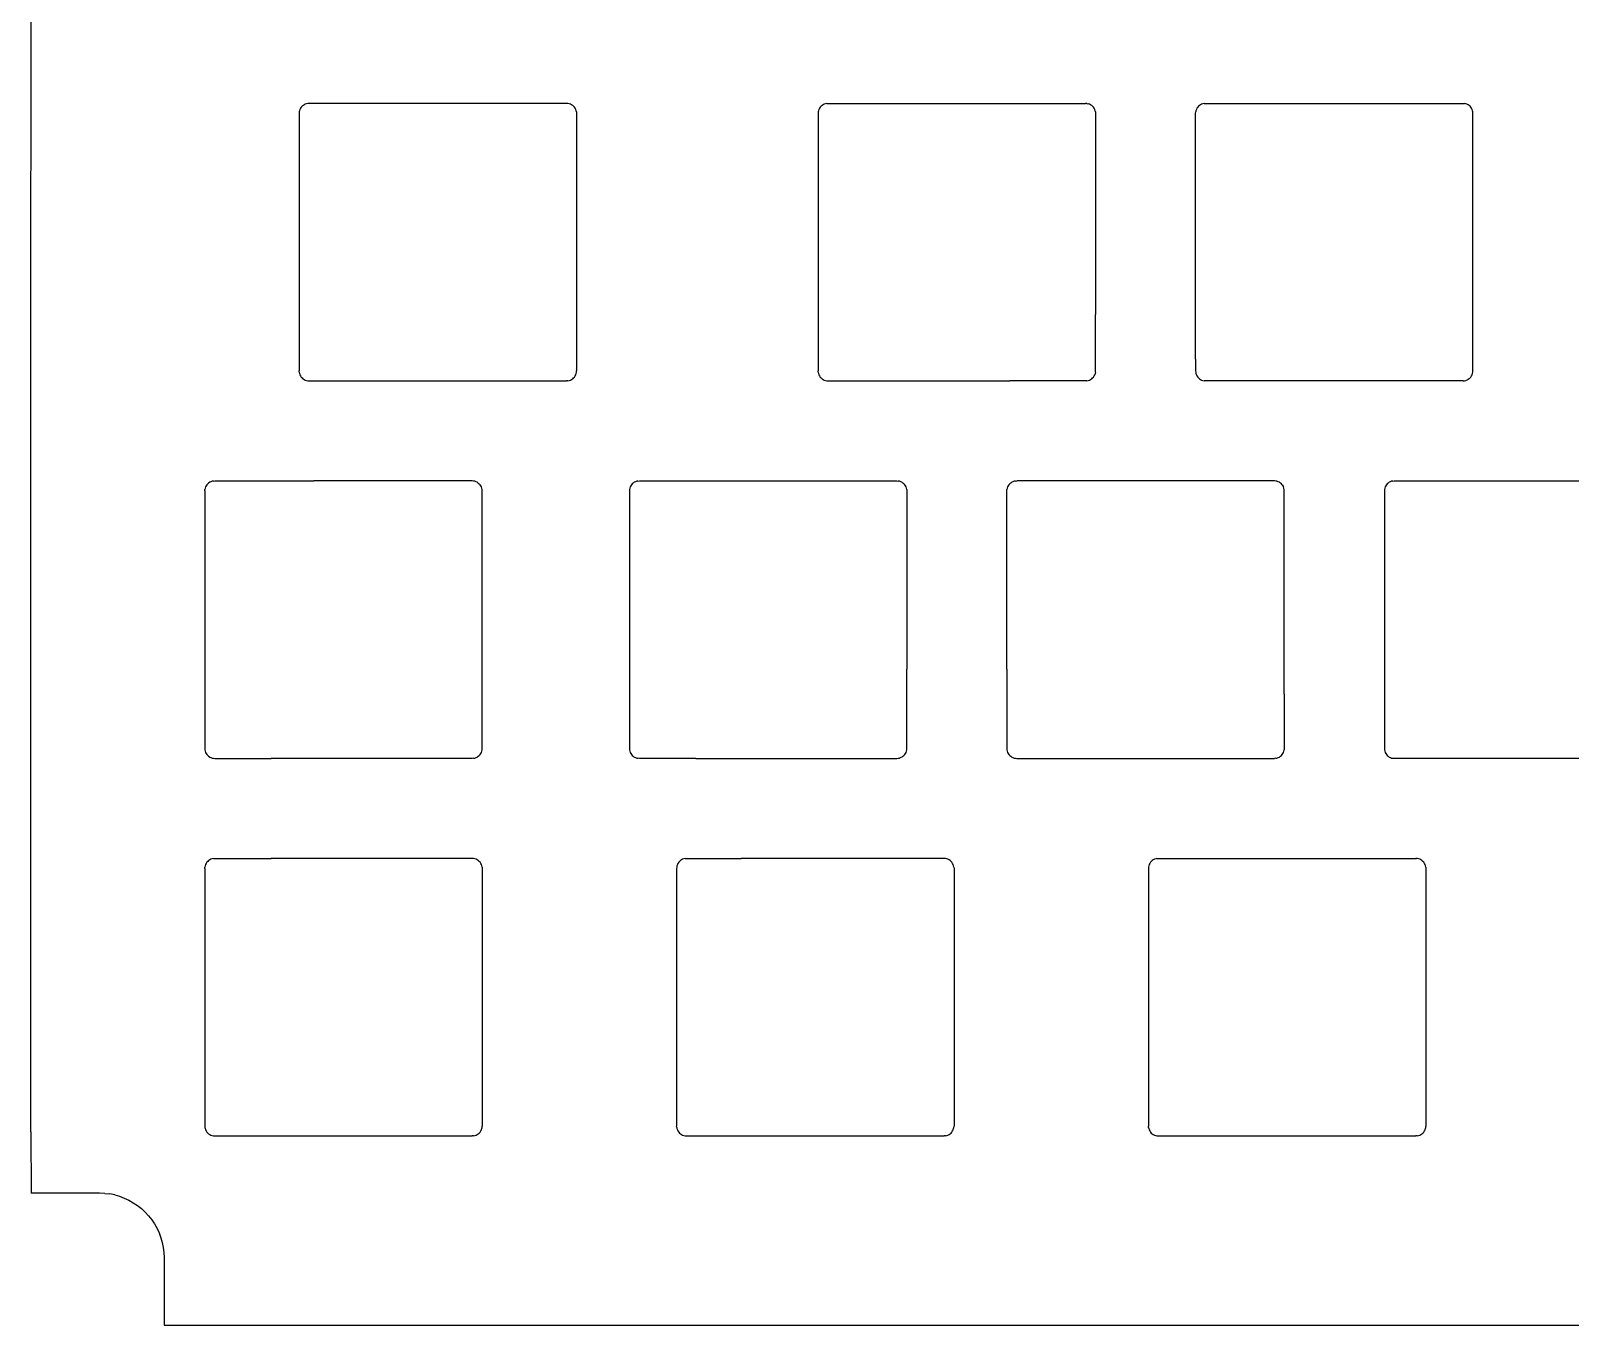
# Model space of a CAD drawing. Extents: x -4 to 149, y -131 to 8.
# Drawn here: x -3.9 to 73.8, y -130.9 to -65.5 of the extents above; entities that cross this region are included whole.
import ezdxf

# ---------------------------------------------------------------- set-up
doc = ezdxf.new("R2010")
doc.units = 0

msp = doc.modelspace()

# ---------------------------------------------------------------- linework, layer by layer
for p, q in [((-3.867, -81.34, 0), (-3.863, -61.642, 0)), ((9.673, -69.632, 0), (9.669, -69.7, 0)), ((9.669, -69.7, 0), (9.669, -82.7, 0)), ((9.687, -69.567, 0), (9.673, -69.632, 0)), ((9.708, -69.505, 0), (9.687, -69.567, 0)), ((9.737, -69.448, 0), (9.708, -69.505, 0)), ((9.773, -69.394, 0), (9.737, -69.448, 0)), ((9.815, -69.346, 0), (9.773, -69.394, 0)), ((9.815, -69.346, 0), (9.863, -69.304, 0)), ((9.863, -69.304, 0), (9.916, -69.268, 0)), ((9.974, -69.239, 0), (9.916, -69.268, 0)), ((10.036, -69.218, 0), (9.974, -69.239, 0)), ((10.101, -69.205, 0), (10.036, -69.218, 0)), ((10.169, -69.2, 0), (10.101, -69.205, 0)), ((12.921, -69.2, 0), (10.169, -69.2, 0)), ((23.169, -69.2, 0), (12.921, -69.2, 0)), ((23.237, -69.205, 0), (23.169, -69.2, 0)), ((23.302, -69.218, 0), (23.237, -69.205, 0)), ((23.363, -69.239, 0), (23.302, -69.218, 0)), ((23.421, -69.268, 0), (23.363, -69.239, 0)), ((23.474, -69.304, 0), (23.421, -69.268, 0)), ((23.522, -69.346, 0), (23.474, -69.304, 0)), ((23.565, -69.394, 0), (23.522, -69.346, 0)), ((23.6, -69.448, 0), (23.565, -69.394, 0)), ((23.629, -69.505, 0), (23.6, -69.448, 0)), ((23.651, -69.567, 0), (23.629, -69.505, 0)), ((23.664, -69.632, 0), (23.651, -69.567, 0)), ((23.664, -69.632, 0), (23.669, -69.7, 0)), ((23.669, -69.7, 0), (23.669, -82.7, 0)), ((35.867, -69.632, 0), (35.862, -69.7, 0)), ((35.862, -69.7, 0), (35.862, -82.7, 0)), ((35.88, -69.567, 0), (35.867, -69.632, 0)), ((35.902, -69.505, 0), (35.88, -69.567, 0)), ((35.931, -69.448, 0), (35.902, -69.505, 0)), ((35.967, -69.394, 0), (35.931, -69.448, 0)), ((36.009, -69.346, 0), (35.967, -69.394, 0)), ((36.057, -69.304, 0), (36.009, -69.346, 0)), ((36.11, -69.268, 0), (36.057, -69.304, 0)), ((36.168, -69.239, 0), (36.11, -69.268, 0)), ((36.23, -69.218, 0), (36.168, -69.239, 0)), ((36.295, -69.205, 0), (36.23, -69.218, 0)), ((36.295, -69.205, 0), (36.362, -69.2, 0)), ((36.362, -69.2, 0), (49.362, -69.2, 0)), ((49.43, -69.205, 0), (49.362, -69.2, 0)), ((49.43, -69.205, 0), (49.481, -69.215, 0)), ((49.481, -69.215, 0), (49.492, -69.217, 0)), ((49.495, -69.218, 0), (49.492, -69.217, 0)), ((49.557, -69.239, 0), (49.495, -69.218, 0)), ((49.615, -69.268, 0), (49.557, -69.239, 0)), ((49.668, -69.304, 0), (49.615, -69.268, 0)), ((49.716, -69.346, 0), (49.668, -69.304, 0)), ((49.758, -69.394, 0), (49.716, -69.346, 0)), ((49.794, -69.448, 0), (49.758, -69.394, 0)), ((49.823, -69.505, 0), (49.794, -69.448, 0)), ((49.845, -69.567, 0), (49.823, -69.505, 0)), ((49.858, -69.632, 0), (49.845, -69.567, 0)), ((49.858, -69.632, 0), (49.862, -69.7, 0)), ((49.862, -69.7, 0), (49.862, -79.853, 0)), ((54.912, -69.7, 0), (54.917, -69.632, 0)), ((54.912, -79.853, 0), (54.912, -69.7, 0)), ((54.93, -69.567, 0), (54.917, -69.632, 0)), ((54.952, -69.505, 0), (54.93, -69.567, 0)), ((54.981, -69.448, 0), (54.952, -69.505, 0)), ((55.017, -69.394, 0), (54.981, -69.448, 0)), ((55.059, -69.346, 0), (55.017, -69.394, 0)), ((55.107, -69.304, 0), (55.059, -69.346, 0)), ((55.16, -69.268, 0), (55.107, -69.304, 0)), ((55.218, -69.239, 0), (55.16, -69.268, 0)), ((55.28, -69.218, 0), (55.218, -69.239, 0)), ((55.345, -69.205, 0), (55.28, -69.218, 0)), ((55.345, -69.205, 0), (55.412, -69.2, 0)), ((55.412, -69.2, 0), (68.412, -69.2, 0)), ((68.412, -69.2, 0), (68.48, -69.205, 0)), ((68.545, -69.218, 0), (68.48, -69.205, 0)), ((68.607, -69.239, 0), (68.545, -69.218, 0)), ((68.665, -69.268, 0), (68.607, -69.239, 0)), ((68.718, -69.304, 0), (68.665, -69.268, 0)), ((68.766, -69.346, 0), (68.718, -69.304, 0)), ((68.808, -69.394, 0), (68.766, -69.346, 0)), ((68.844, -69.448, 0), (68.808, -69.394, 0)), ((68.873, -69.505, 0), (68.844, -69.448, 0)), ((68.895, -69.567, 0), (68.873, -69.505, 0)), ((68.908, -69.632, 0), (68.895, -69.567, 0)), ((68.912, -69.7, 0), (68.908, -69.632, 0)), ((68.912, -77.703, 0), (68.912, -69.7, 0)), ((68.912, -79.853, 0), (68.912, -77.703, 0)), ((49.862, -82.097, 0), (49.862, -79.853, 0)), ((54.912, -82.097, 0), (54.912, -79.853, 0)), ((68.912, -82.7, 0), (68.912, -79.853, 0)), ((-3.871, -100.24, 0), (-3.867, -81.34, 0)), ((49.862, -82.7, 0), (49.862, -82.097, 0)), ((54.912, -82.097, 0), (54.912, -82.7, 0)), ((9.673, -82.768, 0), (9.669, -82.7, 0)), ((9.673, -82.768, 0), (9.687, -82.833, 0)), ((9.687, -82.833, 0), (9.708, -82.895, 0)), ((9.708, -82.895, 0), (9.737, -82.952, 0)), ((9.737, -82.952, 0), (9.773, -83.006, 0)), ((9.773, -83.006, 0), (9.815, -83.054, 0)), ((9.815, -83.054, 0), (9.863, -83.096, 0)), ((9.863, -83.096, 0), (9.916, -83.132, 0)), ((9.916, -83.132, 0), (9.974, -83.161, 0)), ((23.363, -83.161, 0), (23.421, -83.132, 0)), ((23.421, -83.132, 0), (23.474, -83.096, 0)), ((23.474, -83.096, 0), (23.522, -83.054, 0)), ((23.522, -83.054, 0), (23.565, -83.006, 0)), ((23.565, -83.006, 0), (23.6, -82.952, 0)), ((23.6, -82.952, 0), (23.629, -82.895, 0)), ((23.629, -82.895, 0), (23.651, -82.833, 0)), ((23.651, -82.833, 0), (23.664, -82.768, 0)), ((23.664, -82.768, 0), (23.669, -82.7, 0)), ((35.867, -82.768, 0), (35.862, -82.7, 0)), ((35.867, -82.768, 0), (35.88, -82.833, 0)), ((35.88, -82.833, 0), (35.902, -82.895, 0)), ((35.902, -82.895, 0), (35.931, -82.952, 0)), ((35.931, -82.952, 0), (35.967, -83.006, 0)), ((35.967, -83.006, 0), (36.009, -83.054, 0)), ((36.009, -83.054, 0), (36.057, -83.096, 0)), ((36.057, -83.096, 0), (36.11, -83.132, 0)), ((36.11, -83.132, 0), (36.168, -83.161, 0)), ((49.557, -83.161, 0), (49.615, -83.132, 0)), ((49.615, -83.132, 0), (49.668, -83.096, 0)), ((49.668, -83.096, 0), (49.716, -83.054, 0)), ((49.716, -83.054, 0), (49.758, -83.006, 0)), ((49.758, -83.006, 0), (49.794, -82.952, 0)), ((49.794, -82.952, 0), (49.823, -82.895, 0)), ((49.845, -82.833, 0), (49.823, -82.895, 0)), ((49.858, -82.768, 0), (49.845, -82.833, 0)), ((49.858, -82.768, 0), (49.862, -82.7, 0)), ((54.912, -82.7, 0), (54.917, -82.768, 0)), ((54.917, -82.768, 0), (54.93, -82.833, 0)), ((54.93, -82.833, 0), (54.952, -82.895, 0)), ((54.952, -82.895, 0), (54.981, -82.952, 0)), ((54.981, -82.952, 0), (55.017, -83.006, 0)), ((55.017, -83.006, 0), (55.059, -83.054, 0)), ((55.059, -83.054, 0), (55.107, -83.096, 0)), ((55.107, -83.096, 0), (55.16, -83.132, 0)), ((55.16, -83.132, 0), (55.218, -83.161, 0)), ((68.665, -83.132, 0), (68.607, -83.161, 0)), ((68.718, -83.096, 0), (68.665, -83.132, 0)), ((68.718, -83.096, 0), (68.766, -83.054, 0)), ((68.766, -83.054, 0), (68.808, -83.006, 0)), ((68.808, -83.006, 0), (68.844, -82.952, 0)), ((68.844, -82.952, 0), (68.873, -82.895, 0)), ((68.873, -82.895, 0), (68.895, -82.833, 0)), ((68.895, -82.833, 0), (68.908, -82.768, 0)), ((68.908, -82.768, 0), (68.912, -82.7, 0)), ((9.974, -83.161, 0), (10.036, -83.182, 0)), ((10.036, -83.182, 0), (10.101, -83.195, 0)), ((10.101, -83.195, 0), (10.169, -83.2, 0)), ((10.169, -83.2, 0), (23.169, -83.2, 0)), ((23.237, -83.195, 0), (23.169, -83.2, 0)), ((23.237, -83.195, 0), (23.302, -83.182, 0)), ((23.302, -83.182, 0), (23.363, -83.161, 0)), ((36.168, -83.161, 0), (36.23, -83.182, 0)), ((36.23, -83.182, 0), (36.295, -83.195, 0)), ((36.295, -83.195, 0), (36.362, -83.2, 0)), ((36.362, -83.2, 0), (45.542, -83.2, 0)), ((49.362, -83.2, 0), (45.542, -83.2, 0)), ((49.43, -83.195, 0), (49.362, -83.2, 0)), ((49.43, -83.195, 0), (49.495, -83.182, 0)), ((49.495, -83.182, 0), (49.557, -83.161, 0)), ((55.218, -83.161, 0), (55.28, -83.182, 0)), ((55.28, -83.182, 0), (55.345, -83.195, 0)), ((55.412, -83.2, 0), (55.345, -83.195, 0)), ((68.412, -83.2, 0), (55.412, -83.2, 0)), ((68.412, -83.2, 0), (68.48, -83.195, 0)), ((68.48, -83.195, 0), (68.545, -83.182, 0)), ((68.545, -83.182, 0), (68.607, -83.161, 0)), ((4.946, -88.555, 0), (4.924, -88.617, 0)), ((4.975, -88.498, 0), (4.946, -88.555, 0)), ((5.01, -88.444, 0), (4.975, -88.498, 0)), ((5.053, -88.396, 0), (5.01, -88.444, 0)), ((5.101, -88.354, 0), (5.053, -88.396, 0)), ((5.154, -88.318, 0), (5.101, -88.354, 0)), ((5.212, -88.289, 0), (5.154, -88.318, 0)), ((5.273, -88.268, 0), (5.212, -88.289, 0)), ((5.338, -88.255, 0), (5.273, -88.268, 0)), ((5.338, -88.255, 0), (5.406, -88.25, 0)), ((5.406, -88.25, 0), (8.253, -88.25, 0)), ((8.253, -88.25, 0), (10.403, -88.25, 0)), ((18.406, -88.25, 0), (10.403, -88.25, 0)), ((18.474, -88.255, 0), (18.406, -88.25, 0)), ((18.539, -88.268, 0), (18.474, -88.255, 0)), ((18.601, -88.289, 0), (18.539, -88.268, 0)), ((18.659, -88.318, 0), (18.601, -88.289, 0)), ((18.712, -88.354, 0), (18.659, -88.318, 0)), ((18.712, -88.354, 0), (18.76, -88.396, 0)), ((18.76, -88.396, 0), (18.802, -88.444, 0)), ((18.838, -88.498, 0), (18.802, -88.444, 0)), ((18.867, -88.555, 0), (18.838, -88.498, 0)), ((18.888, -88.617, 0), (18.867, -88.555, 0)), ((26.377, -88.555, 0), (26.355, -88.617, 0)), ((26.406, -88.498, 0), (26.377, -88.555, 0)), ((26.442, -88.444, 0), (26.406, -88.498, 0)), ((26.484, -88.396, 0), (26.442, -88.444, 0)), ((26.532, -88.354, 0), (26.484, -88.396, 0)), ((26.585, -88.318, 0), (26.532, -88.354, 0)), ((26.643, -88.289, 0), (26.585, -88.318, 0)), ((26.705, -88.268, 0), (26.643, -88.289, 0)), ((26.77, -88.255, 0), (26.705, -88.268, 0)), ((26.77, -88.255, 0), (26.838, -88.25, 0)), ((26.838, -88.25, 0), (39.838, -88.25, 0)), ((39.838, -88.25, 0), (39.905, -88.255, 0)), ((39.97, -88.268, 0), (39.905, -88.255, 0)), ((40.032, -88.289, 0), (39.97, -88.268, 0)), ((40.09, -88.318, 0), (40.032, -88.289, 0)), ((40.143, -88.354, 0), (40.09, -88.318, 0)), ((40.191, -88.396, 0), (40.143, -88.354, 0)), ((40.233, -88.444, 0), (40.191, -88.396, 0)), ((40.269, -88.498, 0), (40.233, -88.444, 0)), ((40.298, -88.555, 0), (40.269, -88.498, 0)), ((40.32, -88.617, 0), (40.298, -88.555, 0)), ((45.427, -88.555, 0), (45.405, -88.617, 0)), ((45.456, -88.498, 0), (45.427, -88.555, 0)), ((45.492, -88.444, 0), (45.456, -88.498, 0)), ((45.534, -88.396, 0), (45.492, -88.444, 0)), ((45.582, -88.354, 0), (45.534, -88.396, 0)), ((45.635, -88.318, 0), (45.582, -88.354, 0)), ((45.693, -88.289, 0), (45.635, -88.318, 0)), ((45.755, -88.268, 0), (45.693, -88.289, 0)), ((45.82, -88.255, 0), (45.755, -88.268, 0)), ((45.82, -88.255, 0), (45.888, -88.25, 0)), ((58.888, -88.25, 0), (45.888, -88.25, 0)), ((58.955, -88.255, 0), (58.888, -88.25, 0)), ((59.02, -88.268, 0), (58.955, -88.255, 0)), ((59.082, -88.289, 0), (59.02, -88.268, 0)), ((59.14, -88.318, 0), (59.082, -88.289, 0)), ((59.193, -88.354, 0), (59.14, -88.318, 0)), ((59.241, -88.396, 0), (59.193, -88.354, 0)), ((59.283, -88.444, 0), (59.241, -88.396, 0)), ((59.283, -88.444, 0), (59.319, -88.498, 0)), ((59.319, -88.498, 0), (59.348, -88.555, 0)), ((59.37, -88.617, 0), (59.348, -88.555, 0)), ((64.477, -88.555, 0), (64.455, -88.617, 0)), ((64.506, -88.498, 0), (64.477, -88.555, 0)), ((64.542, -88.444, 0), (64.506, -88.498, 0)), ((64.584, -88.396, 0), (64.542, -88.444, 0)), ((64.632, -88.354, 0), (64.584, -88.396, 0)), ((64.685, -88.318, 0), (64.632, -88.354, 0)), ((64.743, -88.289, 0), (64.685, -88.318, 0)), ((64.805, -88.268, 0), (64.743, -88.289, 0)), ((64.87, -88.255, 0), (64.805, -88.268, 0)), ((64.87, -88.255, 0), (64.938, -88.25, 0)), ((64.938, -88.25, 0), (77.938, -88.25, 0)), ((4.906, -88.75, 0), (4.911, -88.682, 0)), ((4.906, -88.75, 0), (4.906, -101.75, 0)), ((4.924, -88.617, 0), (4.911, -88.682, 0)), ((18.902, -88.682, 0), (18.888, -88.617, 0)), ((18.906, -88.75, 0), (18.902, -88.682, 0)), ((18.906, -101.75, 0), (18.906, -88.75, 0)), ((26.342, -88.682, 0), (26.338, -88.75, 0)), ((26.338, -88.75, 0), (26.338, -101.75, 0)), ((26.355, -88.617, 0), (26.342, -88.682, 0)), ((40.333, -88.682, 0), (40.32, -88.617, 0)), ((40.333, -88.682, 0), (40.338, -88.75, 0)), ((40.338, -88.75, 0), (40.338, -97.748, 0)), ((45.388, -88.75, 0), (45.392, -88.682, 0)), ((45.388, -97.748, 0), (45.388, -88.75, 0)), ((45.405, -88.617, 0), (45.392, -88.682, 0)), ((59.383, -88.682, 0), (59.37, -88.617, 0)), ((59.388, -88.75, 0), (59.383, -88.682, 0)), ((59.388, -98.997, 0), (59.388, -88.75, 0)), ((64.442, -88.682, 0), (64.438, -88.75, 0)), ((64.438, -88.75, 0), (64.438, -98.997, 0)), ((64.455, -88.617, 0), (64.442, -88.682, 0)), ((40.338, -101.75, 0), (40.338, -97.748, 0)), ((45.388, -97.748, 0), (45.388, -101.75, 0)), ((59.388, -98.997, 0), (59.388, -101.75, 0)), ((64.438, -98.997, 0), (64.438, -101.75, 0)), ((-3.875, -119.44, 0), (-3.871, -100.24, 0)), ((4.906, -101.75, 0), (4.911, -101.818, 0)), ((18.902, -101.818, 0), (18.906, -101.75, 0)), ((26.338, -101.75, 0), (26.342, -101.818, 0)), ((40.333, -101.818, 0), (40.338, -101.75, 0)), ((45.388, -101.75, 0), (45.392, -101.818, 0)), ((59.388, -101.75, 0), (59.383, -101.818, 0)), ((64.438, -101.75, 0), (64.442, -101.818, 0)), ((4.911, -101.818, 0), (4.924, -101.883, 0)), ((4.924, -101.883, 0), (4.946, -101.945, 0)), ((4.946, -101.945, 0), (4.975, -102.002, 0)), ((4.975, -102.002, 0), (5.01, -102.056, 0)), ((5.01, -102.056, 0), (5.053, -102.104, 0)), ((5.053, -102.104, 0), (5.101, -102.146, 0)), ((5.101, -102.146, 0), (5.154, -102.182, 0)), ((5.154, -102.182, 0), (5.212, -102.211, 0)), ((5.212, -102.211, 0), (5.273, -102.232, 0)), ((5.273, -102.232, 0), (5.338, -102.245, 0)), ((5.338, -102.245, 0), (5.406, -102.25, 0)), ((5.406, -102.25, 0), (8.253, -102.25, 0)), ((18.406, -102.25, 0), (8.253, -102.25, 0)), ((18.474, -102.245, 0), (18.406, -102.25, 0)), ((18.474, -102.245, 0), (18.539, -102.232, 0)), ((18.539, -102.232, 0), (18.601, -102.211, 0)), ((18.601, -102.211, 0), (18.659, -102.182, 0)), ((18.659, -102.182, 0), (18.712, -102.146, 0)), ((18.712, -102.146, 0), (18.76, -102.104, 0)), ((18.76, -102.104, 0), (18.802, -102.056, 0)), ((18.802, -102.056, 0), (18.838, -102.002, 0)), ((18.838, -102.002, 0), (18.867, -101.945, 0)), ((18.867, -101.945, 0), (18.888, -101.883, 0)), ((18.888, -101.883, 0), (18.902, -101.818, 0)), ((26.342, -101.818, 0), (26.355, -101.883, 0)), ((26.355, -101.883, 0), (26.377, -101.945, 0)), ((26.377, -101.945, 0), (26.406, -102.002, 0)), ((26.406, -102.002, 0), (26.442, -102.056, 0)), ((26.442, -102.056, 0), (26.484, -102.104, 0)), ((26.484, -102.104, 0), (26.532, -102.146, 0)), ((26.532, -102.146, 0), (26.585, -102.182, 0)), ((26.585, -102.182, 0), (26.643, -102.211, 0)), ((26.643, -102.211, 0), (26.705, -102.232, 0)), ((26.705, -102.232, 0), (26.77, -102.245, 0)), ((26.838, -102.25, 0), (26.77, -102.245, 0)), ((29.684, -102.25, 0), (26.838, -102.25, 0)), ((29.684, -102.25, 0), (30.346, -102.25, 0)), ((30.346, -102.25, 0), (31.834, -102.25, 0)), ((31.834, -102.25, 0), (39.838, -102.25, 0)), ((39.838, -102.25, 0), (39.905, -102.245, 0)), ((39.905, -102.245, 0), (39.97, -102.232, 0)), ((40.032, -102.211, 0), (39.97, -102.232, 0)), ((40.09, -102.182, 0), (40.032, -102.211, 0)), ((40.09, -102.182, 0), (40.143, -102.146, 0)), ((40.143, -102.146, 0), (40.191, -102.104, 0)), ((40.191, -102.104, 0), (40.233, -102.056, 0)), ((40.233, -102.056, 0), (40.269, -102.002, 0)), ((40.269, -102.002, 0), (40.298, -101.945, 0)), ((40.298, -101.945, 0), (40.32, -101.883, 0)), ((40.32, -101.883, 0), (40.333, -101.818, 0)), ((45.392, -101.818, 0), (45.405, -101.883, 0)), ((45.405, -101.883, 0), (45.427, -101.945, 0)), ((45.427, -101.945, 0), (45.456, -102.002, 0)), ((45.456, -102.002, 0), (45.492, -102.056, 0)), ((45.492, -102.056, 0), (45.534, -102.104, 0)), ((45.534, -102.104, 0), (45.582, -102.146, 0)), ((45.582, -102.146, 0), (45.635, -102.182, 0)), ((45.635, -102.182, 0), (45.693, -102.211, 0)), ((45.693, -102.211, 0), (45.755, -102.232, 0)), ((45.755, -102.232, 0), (45.82, -102.245, 0)), ((45.82, -102.245, 0), (45.888, -102.25, 0)), ((45.888, -102.25, 0), (58.888, -102.25, 0)), ((58.955, -102.245, 0), (58.888, -102.25, 0)), ((58.955, -102.245, 0), (59.02, -102.232, 0)), ((59.02, -102.232, 0), (59.082, -102.211, 0)), ((59.082, -102.211, 0), (59.14, -102.182, 0)), ((59.14, -102.182, 0), (59.193, -102.146, 0)), ((59.193, -102.146, 0), (59.241, -102.104, 0)), ((59.241, -102.104, 0), (59.283, -102.056, 0)), ((59.283, -102.056, 0), (59.319, -102.002, 0)), ((59.319, -102.002, 0), (59.348, -101.945, 0)), ((59.348, -101.945, 0), (59.37, -101.883, 0)), ((59.37, -101.883, 0), (59.383, -101.818, 0)), ((64.442, -101.818, 0), (64.455, -101.883, 0)), ((64.455, -101.883, 0), (64.477, -101.945, 0)), ((64.477, -101.945, 0), (64.506, -102.002, 0)), ((64.506, -102.002, 0), (64.542, -102.056, 0)), ((64.542, -102.056, 0), (64.584, -102.104, 0)), ((64.584, -102.104, 0), (64.632, -102.146, 0)), ((64.632, -102.146, 0), (64.685, -102.182, 0)), ((64.685, -102.182, 0), (64.743, -102.211, 0)), ((64.743, -102.211, 0), (64.805, -102.232, 0)), ((64.805, -102.232, 0), (64.87, -102.245, 0)), ((64.87, -102.245, 0), (64.885, -102.246, 0)), ((64.885, -102.246, 0), (64.896, -102.247, 0)), ((64.896, -102.247, 0), (64.909, -102.248, 0)), ((64.938, -102.25, 0), (64.909, -102.248, 0)), ((77.938, -102.25, 0), (64.938, -102.25, 0)), ((4.906, -107.8, 0), (4.911, -107.732, 0)), ((4.906, -107.8, 0), (4.906, -120.8, 0)), ((4.924, -107.667, 0), (4.911, -107.732, 0)), ((4.946, -107.605, 0), (4.924, -107.667, 0)), ((4.975, -107.548, 0), (4.946, -107.605, 0)), ((5.01, -107.494, 0), (4.975, -107.548, 0)), ((5.053, -107.446, 0), (5.01, -107.494, 0)), ((5.101, -107.404, 0), (5.053, -107.446, 0)), ((5.154, -107.368, 0), (5.101, -107.404, 0)), ((5.212, -107.339, 0), (5.154, -107.368, 0)), ((5.273, -107.318, 0), (5.212, -107.339, 0)), ((5.338, -107.305, 0), (5.273, -107.318, 0)), ((5.338, -107.305, 0), (5.406, -107.3, 0)), ((5.406, -107.3, 0), (8.253, -107.3, 0)), ((18.406, -107.3, 0), (8.253, -107.3, 0)), ((18.474, -107.305, 0), (18.406, -107.3, 0)), ((18.539, -107.318, 0), (18.474, -107.305, 0)), ((18.601, -107.339, 0), (18.539, -107.318, 0)), ((18.659, -107.368, 0), (18.601, -107.339, 0)), ((18.712, -107.404, 0), (18.659, -107.368, 0)), ((18.76, -107.446, 0), (18.712, -107.404, 0)), ((18.802, -107.494, 0), (18.76, -107.446, 0)), ((18.838, -107.548, 0), (18.802, -107.494, 0)), ((18.867, -107.605, 0), (18.838, -107.548, 0)), ((18.888, -107.667, 0), (18.867, -107.605, 0)), ((18.902, -107.732, 0), (18.888, -107.667, 0)), ((18.902, -107.732, 0), (18.906, -107.8, 0)), ((18.906, -107.8, 0), (18.906, -120.8, 0)), ((28.723, -107.732, 0), (28.719, -107.8, 0)), ((28.719, -107.8, 0), (28.719, -120.8, 0)), ((28.737, -107.667, 0), (28.723, -107.732, 0)), ((28.758, -107.605, 0), (28.737, -107.667, 0)), ((28.787, -107.548, 0), (28.758, -107.605, 0)), ((28.823, -107.494, 0), (28.787, -107.548, 0)), ((28.865, -107.446, 0), (28.823, -107.494, 0)), ((28.913, -107.404, 0), (28.865, -107.446, 0)), ((28.966, -107.368, 0), (28.913, -107.404, 0)), ((29.024, -107.339, 0), (28.966, -107.368, 0)), ((29.086, -107.318, 0), (29.024, -107.339, 0)), ((29.151, -107.305, 0), (29.086, -107.318, 0)), ((29.151, -107.305, 0), (29.219, -107.3, 0)), ((29.219, -107.3, 0), (30.066, -107.3, 0)), ((30.066, -107.3, 0), (31.971, -107.3, 0)), ((42.219, -107.3, 0), (31.971, -107.3, 0)), ((42.287, -107.305, 0), (42.219, -107.3, 0)), ((42.352, -107.318, 0), (42.287, -107.305, 0)), ((42.413, -107.339, 0), (42.352, -107.318, 0)), ((42.471, -107.368, 0), (42.413, -107.339, 0)), ((42.524, -107.404, 0), (42.471, -107.368, 0)), ((42.572, -107.446, 0), (42.524, -107.404, 0)), ((42.615, -107.494, 0), (42.572, -107.446, 0)), ((42.65, -107.548, 0), (42.615, -107.494, 0)), ((42.679, -107.605, 0), (42.65, -107.548, 0)), ((42.701, -107.667, 0), (42.679, -107.605, 0)), ((42.714, -107.732, 0), (42.701, -107.667, 0)), ((42.714, -107.732, 0), (42.719, -107.8, 0)), ((42.719, -107.8, 0), (42.719, -120.8, 0)), ((52.536, -107.732, 0), (52.531, -107.8, 0)), ((52.531, -107.8, 0), (52.531, -120.8, 0)), ((52.549, -107.667, 0), (52.536, -107.732, 0)), ((52.571, -107.605, 0), (52.549, -107.667, 0)), ((52.6, -107.548, 0), (52.571, -107.605, 0)), ((52.635, -107.494, 0), (52.6, -107.548, 0)), ((52.678, -107.446, 0), (52.635, -107.494, 0)), ((52.726, -107.404, 0), (52.678, -107.446, 0)), ((52.779, -107.368, 0), (52.726, -107.404, 0)), ((52.837, -107.339, 0), (52.779, -107.368, 0)), ((52.898, -107.318, 0), (52.837, -107.339, 0)), ((52.963, -107.305, 0), (52.898, -107.318, 0)), ((52.963, -107.305, 0), (53.031, -107.3, 0)), ((53.031, -107.3, 0), (66.031, -107.3, 0)), ((66.06, -107.302, 0), (66.031, -107.3, 0)), ((66.06, -107.302, 0), (66.073, -107.303, 0)), ((66.073, -107.303, 0), (66.084, -107.304, 0)), ((66.099, -107.305, 0), (66.084, -107.304, 0)), ((66.164, -107.318, 0), (66.099, -107.305, 0)), ((66.226, -107.339, 0), (66.164, -107.318, 0)), ((66.284, -107.368, 0), (66.226, -107.339, 0)), ((66.337, -107.404, 0), (66.284, -107.368, 0)), ((66.385, -107.446, 0), (66.337, -107.404, 0)), ((66.427, -107.494, 0), (66.385, -107.446, 0)), ((66.463, -107.548, 0), (66.427, -107.494, 0)), ((66.492, -107.605, 0), (66.463, -107.548, 0)), ((66.513, -107.667, 0), (66.492, -107.605, 0)), ((66.527, -107.732, 0), (66.513, -107.667, 0)), ((66.527, -107.732, 0), (66.531, -107.8, 0)), ((66.531, -107.8, 0), (66.531, -120.8, 0)), ((-3.875, -121.099, 0), (-3.875, -119.44, 0)), ((-3.875, -121.099, 0), (-3.849, -124.19, 0)), ((4.906, -120.8, 0), (4.911, -120.868, 0)), ((4.911, -120.868, 0), (4.924, -120.933, 0)), ((4.924, -120.933, 0), (4.946, -120.995, 0)), ((4.946, -120.995, 0), (4.975, -121.052, 0)), ((4.975, -121.052, 0), (5.01, -121.106, 0)), ((5.01, -121.106, 0), (5.053, -121.154, 0)), ((5.053, -121.154, 0), (5.063, -121.163, 0)), ((5.063, -121.163, 0), (5.101, -121.196, 0)), ((5.101, -121.196, 0), (5.154, -121.232, 0)), ((18.659, -121.232, 0), (18.712, -121.196, 0)), ((18.712, -121.196, 0), (18.76, -121.154, 0)), ((18.76, -121.154, 0), (18.802, -121.106, 0)), ((18.802, -121.106, 0), (18.838, -121.052, 0)), ((18.838, -121.052, 0), (18.867, -120.995, 0)), ((18.867, -120.995, 0), (18.888, -120.933, 0)), ((18.888, -120.933, 0), (18.902, -120.868, 0)), ((18.902, -120.868, 0), (18.906, -120.8, 0)), ((28.723, -120.868, 0), (28.719, -120.8, 0)), ((28.723, -120.868, 0), (28.737, -120.933, 0)), ((28.737, -120.933, 0), (28.758, -120.995, 0)), ((28.758, -120.995, 0), (28.787, -121.052, 0)), ((28.787, -121.052, 0), (28.823, -121.106, 0)), ((28.823, -121.106, 0), (28.865, -121.154, 0)), ((28.865, -121.154, 0), (28.913, -121.196, 0)), ((28.913, -121.196, 0), (28.966, -121.232, 0)), ((42.471, -121.232, 0), (42.524, -121.196, 0)), ((42.524, -121.196, 0), (42.572, -121.154, 0)), ((42.572, -121.154, 0), (42.615, -121.106, 0)), ((42.615, -121.106, 0), (42.65, -121.052, 0)), ((42.65, -121.052, 0), (42.679, -120.995, 0)), ((42.679, -120.995, 0), (42.701, -120.933, 0)), ((42.701, -120.933, 0), (42.714, -120.868, 0)), ((42.714, -120.868, 0), (42.719, -120.8, 0)), ((52.536, -120.868, 0), (52.531, -120.8, 0)), ((52.536, -120.868, 0), (52.549, -120.933, 0)), ((52.549, -120.933, 0), (52.571, -120.995, 0)), ((52.571, -120.995, 0), (52.6, -121.052, 0)), ((52.6, -121.052, 0), (52.635, -121.106, 0)), ((52.635, -121.106, 0), (52.678, -121.154, 0)), ((52.678, -121.154, 0), (52.726, -121.196, 0)), ((52.726, -121.196, 0), (52.779, -121.232, 0)), ((66.284, -121.232, 0), (66.337, -121.196, 0)), ((66.337, -121.196, 0), (66.385, -121.154, 0)), ((66.385, -121.154, 0), (66.427, -121.106, 0)), ((66.427, -121.106, 0), (66.463, -121.052, 0)), ((66.463, -121.052, 0), (66.492, -120.995, 0)), ((66.492, -120.995, 0), (66.513, -120.933, 0)), ((66.513, -120.933, 0), (66.527, -120.868, 0)), ((66.527, -120.868, 0), (66.531, -120.8, 0)), ((5.154, -121.232, 0), (5.212, -121.261, 0)), ((5.212, -121.261, 0), (5.273, -121.282, 0)), ((5.273, -121.282, 0), (5.338, -121.295, 0)), ((5.338, -121.295, 0), (5.406, -121.3, 0)), ((5.406, -121.3, 0), (18.406, -121.3, 0)), ((18.474, -121.295, 0), (18.406, -121.3, 0)), ((18.474, -121.295, 0), (18.539, -121.282, 0)), ((18.539, -121.282, 0), (18.601, -121.261, 0)), ((18.601, -121.261, 0), (18.659, -121.232, 0)), ((28.966, -121.232, 0), (29.024, -121.261, 0)), ((29.024, -121.261, 0), (29.086, -121.282, 0)), ((29.086, -121.282, 0), (29.151, -121.295, 0)), ((29.151, -121.295, 0), (29.219, -121.3, 0)), ((29.219, -121.3, 0), (42.219, -121.3, 0)), ((42.287, -121.295, 0), (42.219, -121.3, 0)), ((42.287, -121.295, 0), (42.352, -121.282, 0)), ((42.352, -121.282, 0), (42.413, -121.261, 0)), ((42.413, -121.261, 0), (42.471, -121.232, 0)), ((52.779, -121.232, 0), (52.837, -121.261, 0)), ((52.837, -121.261, 0), (52.898, -121.282, 0)), ((52.898, -121.282, 0), (52.963, -121.295, 0)), ((52.963, -121.295, 0), (53.031, -121.3, 0)), ((53.031, -121.3, 0), (66.031, -121.3, 0)), ((66.099, -121.295, 0), (66.031, -121.3, 0)), ((66.099, -121.295, 0), (66.164, -121.282, 0)), ((66.164, -121.282, 0), (66.226, -121.261, 0)), ((66.226, -121.261, 0), (66.284, -121.232, 0)), ((-0.401, -124.19, 0), (-3.849, -124.19, 0)), ((-0.146, -124.2, 0), (-0.401, -124.19, 0)), ((-0.146, -124.2, 0), (0.108, -124.23, 0)), ((0.358, -124.28, 0), (0.108, -124.23, 0)), ((0.358, -124.28, 0), (0.604, -124.349, 0)), ((0.604, -124.349, 0), (0.843, -124.437, 0)), ((0.843, -124.437, 0), (1.075, -124.544, 0)), ((1.075, -124.544, 0), (1.297, -124.669, 0)), ((1.297, -124.669, 0), (1.51, -124.811, 0)), ((1.51, -124.811, 0), (1.71, -124.969, 0)), ((1.71, -124.969, 0), (1.897, -125.142, 0)), ((1.897, -125.142, 0), (2.071, -125.329, 0)), ((2.071, -125.329, 0), (2.229, -125.53, 0)), ((2.229, -125.53, 0), (2.37, -125.742, 0)), ((2.37, -125.742, 0), (2.495, -125.965, 0)), ((2.495, -125.965, 0), (2.602, -126.196, 0)), ((2.602, -126.196, 0), (2.69, -126.436, 0)), ((2.69, -126.436, 0), (2.76, -126.681, 0)), ((2.76, -126.681, 0), (2.809, -126.932, 0)), ((2.809, -126.932, 0), (2.839, -127.185, 0)), ((2.839, -127.185, 0), (2.849, -127.44, 0)), ((2.849, -127.44, 0), (2.849, -130.852, 0)), ((2.849, -130.852, 0), (142.348, -130.852, 0))]:
    msp.add_line(p, q)

doc.saveas('drawing.dxf')
